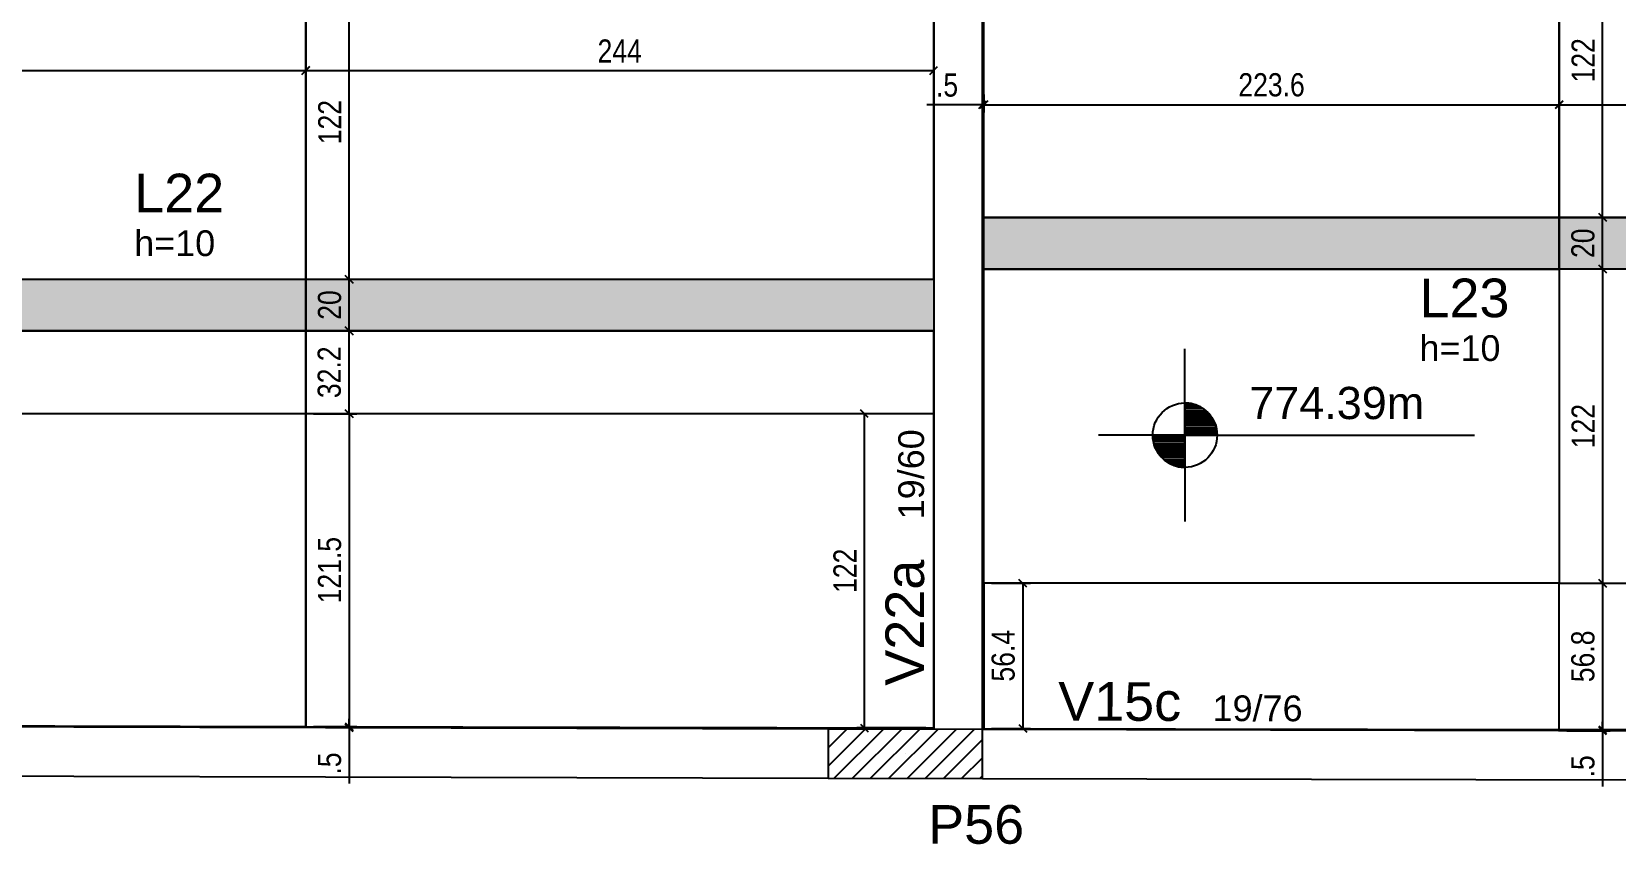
# Model space of a CAD drawing. Header units: millimetres. Extents: x 2332 to 8660, y 363 to 3984.
# Drawn here: x 5280 to 5896, y 1834 to 2149 of the extents above; entities that cross this region are included whole.
import ezdxf

# ---------------------------------------------------------------- set-up
doc = ezdxf.new("R2010")
doc.units = ezdxf.units.MM
for name, color, linetype in [('1', 1, 'Continuous'), ('8', 8, 'Continuous'), ('COTA', 241, 'Continuous'), ('ES-VIGA', 3, 'Continuous'), ('L-D', 2, 'Continuous'), ('L-N', 4, 'Continuous'), ('Painéis', 200, 'Continuous'), ('PIL-N', 4, 'Continuous'), ('Pilares', 5, 'Continuous'), ('VIG-D', 2, 'Continuous'), ('VIG-N', 4, 'Continuous')]:
    doc.layers.add(name, color=color, linetype=linetype)
doc.layers.add('Hachura', color=251, linetype='Continuous', lineweight=9)
doc.styles.add('COTA TECNICA-50', font='techl___.ttf', dxfattribs={"height": 9})
doc.styles.get("Standard").update_dxf_attribs({"font": 'arial.ttf'})
doc.dimstyles.new('COTA PAINEL-50', dxfattribs={"dimtxt": 9, "dimasz": 3, "dimexe": 3, "dimexo": 3, "dimgap": 3, "dimtad": 1, "dimdec": 1, "dimzin": 12, "dimdsep": 46, "dimtxsty": 'COTA TECNICA-50', "dimblk1": 'OBLIQUE', "dimblk2": 'OBLIQUE', "dimsah": 1, "dimcen": 0.9, "dimclrd": 4, "dimclre": 4, "dimclrt": 240, "dimadec": 1, "dimazin": 3, "dimtfac": 1, "dimtdec": 1, "dimtmove": 0, "dimatfit": 3, "dimfxl": 1, "dimtolj": 1, "dimtzin": 12, "dimarcsym": 0})

# ---------------------------------------------------------------- blocks, each defined once
blk = doc.blocks.new('_Oblique')
at = {"color": 0, "linetype": 'ByBlock', "lineweight": -2}
blk.add_line((-0.5, -0.5), (0.5, 0.5), dxfattribs=at)
blk = doc.blocks.new('*D45')
at = {"layer": 'COTA', "color": 4, "lineweight": -2, "transparency": 16777216}
for p, q in [((5142.75, 2138.25), (5142.75, 2131.27)), ((5386.75, 2138.25), (5386.75, 2131.27)), ((5142.75, 2134.27), (5386.75, 2134.27))]:
    blk.add_line(p, q, dxfattribs=at)
at = {"layer": 'Defpoints', "color": 0, "transparency": 16777216}
for p in [(5142.75, 2141.25), (5386.75, 2141.25), (5386.75, 2134.27)]:
    blk.add_point(p, dxfattribs=at)
at = {"layer": 'COTA', "color": 4, "lineweight": -2, "transparency": 16777216, "xscale": 3, "yscale": 3, "zscale": 3, "rotation": 180}
blk.add_blockref('_Oblique', (5142.75, 2134.27), dxfattribs=at)
at = {"layer": 'COTA', "color": 4, "lineweight": -2, "transparency": 16777216, "xscale": 3, "yscale": 3, "zscale": 3}
blk.add_blockref('_Oblique', (5386.75, 2134.27), dxfattribs=at)
at = {"layer": 'COTA', "color": 240, "transparency": 16777216, "insert": (5264.75, 2141.83), "char_height": 9, "attachment_point": 5, "style": 'COTA TECNICA-50'}
blk.add_mtext('\\A1;244', dxfattribs=at)
blk = doc.blocks.new('*D46')
at = {"layer": 'COTA', "color": 4, "lineweight": -2, "transparency": 16777216}
for p, q in [((5386.69, 2138.25), (5386.69, 2131.27)), ((5630.69, 2138.25), (5630.69, 2131.27)), ((5386.69, 2134.27), (5630.69, 2134.27))]:
    blk.add_line(p, q, dxfattribs=at)
at = {"layer": 'Defpoints', "color": 0, "transparency": 16777216}
for p in [(5386.69, 2141.25), (5630.69, 2141.25), (5630.69, 2134.27)]:
    blk.add_point(p, dxfattribs=at)
at = {"layer": 'COTA', "color": 4, "lineweight": -2, "transparency": 16777216, "xscale": 3, "yscale": 3, "zscale": 3, "rotation": 180}
blk.add_blockref('_Oblique', (5386.69, 2134.27), dxfattribs=at)
at = {"layer": 'COTA', "color": 4, "lineweight": -2, "transparency": 16777216, "xscale": 3, "yscale": 3, "zscale": 3}
blk.add_blockref('_Oblique', (5630.69, 2134.27), dxfattribs=at)
at = {"layer": 'COTA', "color": 240, "transparency": 16777216, "insert": (5508.69, 2141.83), "char_height": 9, "attachment_point": 5, "style": 'COTA TECNICA-50'}
blk.add_mtext('\\A1;244', dxfattribs=at)
blk = doc.blocks.new('*D135')
at = {"layer": 'COTA', "color": 4, "lineweight": -2, "transparency": 16777216}
for p, q in [((5627.69, 2001), (5600.78, 2001)), ((5603.78, 1879), (5603.78, 2001)), ((5627.69, 1879), (5600.78, 1879))]:
    blk.add_line(p, q, dxfattribs=at)
at = {"layer": 'Defpoints', "color": 0, "transparency": 16777216}
for p in [(5603.78, 2001), (5630.69, 2001), (5630.69, 1879)]:
    blk.add_point(p, dxfattribs=at)
at = {"layer": 'COTA', "color": 4, "lineweight": -2, "transparency": 16777216, "xscale": 3, "yscale": 3, "zscale": 3}
for p, rotation in [((5603.78, 2001), 90), ((5603.78, 1879), 270)]:
    blk.add_blockref('_Oblique', p, dxfattribs=dict(at, rotation=rotation))
at = {"layer": 'COTA', "color": 240, "transparency": 16777216, "insert": (5596.23, 1940), "char_height": 9, "attachment_point": 5, "rotation": 90, "style": 'COTA TECNICA-50'}
blk.add_mtext('\\A1;122', dxfattribs=at)
blk = doc.blocks.new('*D47')
at = {"layer": 'COTA', "color": 4, "lineweight": -2, "transparency": 16777216}
blk.add_line((5403.59, 2001), (5403.59, 2033.18), dxfattribs=at)
at = {"layer": 'Defpoints', "color": 0, "transparency": 16777216}
for p in [(5403.59, 2033.18), (5403.59, 2033.18), (5403.59, 2001)]:
    blk.add_point(p, dxfattribs=at)
at = {"layer": 'COTA', "color": 4, "lineweight": -2, "transparency": 16777216, "xscale": 3, "yscale": 3, "zscale": 3}
for p, rotation in [((5403.59, 2033.18), 90), ((5403.59, 2001), 270)]:
    blk.add_blockref('_Oblique', p, dxfattribs=dict(at, rotation=rotation))
at = {"layer": 'COTA', "color": 240, "transparency": 16777216, "insert": (5395.89, 2017.09), "char_height": 9, "attachment_point": 5, "rotation": 90, "style": 'COTA TECNICA-50'}
blk.add_mtext('\\A1;32.2', dxfattribs=at)
blk = doc.blocks.new('*D48')
at = {"layer": 'COTA', "color": 4, "lineweight": -2, "transparency": 16777216}
blk.add_line((5403.59, 2033.18), (5403.59, 2053.22), dxfattribs=at)
at = {"layer": 'Defpoints', "color": 0, "transparency": 16777216}
for p in [(5403.59, 2053.22), (5403.59, 2053.22), (5403.59, 2033.18)]:
    blk.add_point(p, dxfattribs=at)
at = {"layer": 'COTA', "color": 4, "lineweight": -2, "transparency": 16777216, "xscale": 3, "yscale": 3, "zscale": 3}
for p, rotation in [((5403.59, 2053.22), 90), ((5403.59, 2033.18), 270)]:
    blk.add_blockref('_Oblique', p, dxfattribs=dict(at, rotation=rotation))
at = {"layer": 'COTA', "color": 240, "transparency": 16777216, "insert": (5396, 2043.2), "char_height": 9, "attachment_point": 5, "rotation": 90, "style": 'COTA TECNICA-50'}
blk.add_mtext('\\A1;20', dxfattribs=at)
blk = doc.blocks.new('*D49')
at = {"layer": 'COTA', "color": 4, "lineweight": -2, "transparency": 16777216}
blk.add_line((5403.59, 2053.22), (5403.59, 2175.22), dxfattribs=at)
at = {"layer": 'Defpoints', "color": 0, "transparency": 16777216}
for p in [(5403.59, 2175.22), (5403.59, 2175.22), (5403.59, 2053.22)]:
    blk.add_point(p, dxfattribs=at)
at = {"layer": 'COTA', "color": 4, "lineweight": -2, "transparency": 16777216, "xscale": 3, "yscale": 3, "zscale": 3}
for p, rotation in [((5403.59, 2175.22), 90), ((5403.59, 2053.22), 270)]:
    blk.add_blockref('_Oblique', p, dxfattribs=dict(at, rotation=rotation))
at = {"layer": 'COTA', "color": 240, "transparency": 16777216, "insert": (5396.04, 2114.22), "char_height": 9, "attachment_point": 5, "rotation": 90, "style": 'COTA TECNICA-50'}
blk.add_mtext('\\A1;122', dxfattribs=at)
blk = doc.blocks.new('*D136')
at = {"layer": 'COTA', "color": 4, "lineweight": -2, "transparency": 16777216}
for p, q in [((5389.69, 2001), (5406.59, 2001)), ((5403.59, 2001), (5403.59, 1879.5)), ((5389.69, 1879.5), (5406.59, 1879.5))]:
    blk.add_line(p, q, dxfattribs=at)
at = {"layer": 'Defpoints', "color": 0, "transparency": 16777216}
for p in [(5386.69, 2001), (5386.69, 1879.5), (5403.59, 1879.5)]:
    blk.add_point(p, dxfattribs=at)
at = {"layer": 'COTA', "color": 4, "lineweight": -2, "transparency": 16777216, "xscale": 3, "yscale": 3, "zscale": 3}
for p, rotation in [((5403.59, 2001), 90), ((5403.59, 1879.5), 270)]:
    blk.add_blockref('_Oblique', p, dxfattribs=dict(at, rotation=rotation))
at = {"layer": 'COTA', "color": 240, "transparency": 16777216, "insert": (5395.99, 1940.25), "char_height": 9, "attachment_point": 5, "rotation": 90, "style": 'COTA TECNICA-50'}
blk.add_mtext('\\A1;121.5', dxfattribs=at)
blk = doc.blocks.new('*D50')
at = {"layer": 'COTA', "color": 4, "lineweight": -2, "transparency": 16777216}
for p, q in [((5400.63, 1879.47), (5400.59, 1879.47)), ((5400.62, 1878.96), (5400.59, 1878.96)), ((5403.59, 1879.47), (5403.59, 1882.47)), ((5403.59, 1879.47), (5403.59, 1878.96)), ((5403.59, 1878.96), (5403.59, 1857.37))]:
    blk.add_line(p, q, dxfattribs=at)
at = {"layer": 'Defpoints', "color": 0, "transparency": 16777216}
for p in [(5403.59, 1878.96), (5403.62, 1878.96), (5403.63, 1879.47)]:
    blk.add_point(p, dxfattribs=at)
at = {"layer": 'COTA', "color": 4, "lineweight": -2, "transparency": 16777216, "xscale": 3, "yscale": 3, "zscale": 3}
for p, rotation in [((5403.59, 1879.47), 270), ((5403.59, 1878.96), 90)]:
    blk.add_blockref('_Oblique', p, dxfattribs=dict(at, rotation=rotation))
at = {"layer": 'COTA', "color": 240, "transparency": 16777216, "insert": (5395.99, 1865.16), "char_height": 9, "attachment_point": 5, "rotation": 90, "style": 'COTA TECNICA-50'}
blk.add_mtext('\\A1;.5', dxfattribs=at)
blk = doc.blocks.new('*D52')
at = {"layer": 'COTA', "color": 4, "lineweight": -2, "transparency": 16777216}
for p, q in [((5650.18, 2124.96), (5650.18, 2117.97)), ((5873.75, 2124.96), (5873.75, 2117.97)), ((5650.18, 2120.97), (5873.75, 2120.97))]:
    blk.add_line(p, q, dxfattribs=at)
at = {"layer": 'Defpoints', "color": 0, "transparency": 16777216}
for p in [(5650.18, 2127.96), (5873.75, 2127.96), (5873.75, 2120.97)]:
    blk.add_point(p, dxfattribs=at)
at = {"layer": 'COTA', "color": 4, "lineweight": -2, "transparency": 16777216, "xscale": 3, "yscale": 3, "zscale": 3, "rotation": 180}
blk.add_blockref('_Oblique', (5650.18, 2120.97), dxfattribs=at)
at = {"layer": 'COTA', "color": 4, "lineweight": -2, "transparency": 16777216, "xscale": 3, "yscale": 3, "zscale": 3}
blk.add_blockref('_Oblique', (5873.75, 2120.97), dxfattribs=at)
at = {"layer": 'COTA', "color": 240, "transparency": 16777216, "insert": (5761.97, 2128.67), "char_height": 9, "attachment_point": 5, "style": 'COTA TECNICA-50'}
blk.add_mtext('\\A1;223.6', dxfattribs=at)
blk = doc.blocks.new('*D53')
at = {"layer": 'COTA', "color": 4, "lineweight": -2, "transparency": 16777216}
for p, q in [((5873.68, 2124.96), (5873.68, 2117.97)), ((6117.68, 2124.96), (6117.68, 2117.97)), ((5873.68, 2120.97), (6117.68, 2120.97))]:
    blk.add_line(p, q, dxfattribs=at)
at = {"layer": 'Defpoints', "color": 0, "transparency": 16777216}
for p in [(5873.68, 2127.96), (6117.68, 2127.96), (6117.68, 2120.97)]:
    blk.add_point(p, dxfattribs=at)
at = {"layer": 'COTA', "color": 4, "lineweight": -2, "transparency": 16777216, "xscale": 3, "yscale": 3, "zscale": 3, "rotation": 180}
blk.add_blockref('_Oblique', (5873.68, 2120.97), dxfattribs=at)
at = {"layer": 'COTA', "color": 4, "lineweight": -2, "transparency": 16777216, "xscale": 3, "yscale": 3, "zscale": 3}
blk.add_blockref('_Oblique', (6117.68, 2120.97), dxfattribs=at)
at = {"layer": 'COTA', "color": 240, "transparency": 16777216, "insert": (5995.68, 2128.54), "char_height": 9, "attachment_point": 5, "style": 'COTA TECNICA-50'}
blk.add_mtext('\\A1;244', dxfattribs=at)
blk = doc.blocks.new('*D54')
at = {"layer": 'COTA', "color": 4, "lineweight": -2, "transparency": 16777216}
blk.add_line((5890.58, 2057.18), (5890.58, 2077.22), dxfattribs=at)
at = {"layer": 'Defpoints', "color": 0, "transparency": 16777216}
for p in [(5890.58, 2077.22), (5890.58, 2077.22), (5890.58, 2057.18)]:
    blk.add_point(p, dxfattribs=at)
at = {"layer": 'COTA', "color": 4, "lineweight": -2, "transparency": 16777216, "xscale": 3, "yscale": 3, "zscale": 3}
for p, rotation in [((5890.58, 2077.22), 90), ((5890.58, 2057.18), 270)]:
    blk.add_blockref('_Oblique', p, dxfattribs=dict(at, rotation=rotation))
at = {"layer": 'COTA', "color": 240, "transparency": 16777216, "insert": (5882.99, 2067.2), "char_height": 9, "attachment_point": 5, "rotation": 90, "style": 'COTA TECNICA-50'}
blk.add_mtext('\\A1;20', dxfattribs=at)
blk = doc.blocks.new('*D55')
at = {"layer": 'COTA', "color": 4, "lineweight": -2, "transparency": 16777216}
blk.add_line((5890.58, 2077.22), (5890.58, 2199.22), dxfattribs=at)
at = {"layer": 'Defpoints', "color": 0, "transparency": 16777216}
for p in [(5890.58, 2199.22), (5890.58, 2199.22), (5890.58, 2077.22)]:
    blk.add_point(p, dxfattribs=at)
at = {"layer": 'COTA', "color": 4, "lineweight": -2, "transparency": 16777216, "xscale": 3, "yscale": 3, "zscale": 3}
for p, rotation in [((5890.58, 2199.22), 90), ((5890.58, 2077.22), 270)]:
    blk.add_blockref('_Oblique', p, dxfattribs=dict(at, rotation=rotation))
at = {"layer": 'COTA', "color": 240, "transparency": 16777216, "insert": (5883.03, 2138.22), "char_height": 9, "attachment_point": 5, "rotation": 90, "style": 'COTA TECNICA-50'}
blk.add_mtext('\\A1;122', dxfattribs=at)
blk = doc.blocks.new('*D142')
at = {"layer": 'COTA', "color": 4, "lineweight": -2, "transparency": 16777216}
blk.add_line((5890.58, 2057.18), (5890.58, 1935.18), dxfattribs=at)
at = {"layer": 'Defpoints', "color": 0, "transparency": 16777216}
for p in [(5890.58, 2057.18), (5890.58, 1935.18), (5890.58, 1935.18)]:
    blk.add_point(p, dxfattribs=at)
at = {"layer": 'COTA', "color": 4, "lineweight": -2, "transparency": 16777216, "xscale": 3, "yscale": 3, "zscale": 3}
for p, rotation in [((5890.58, 2057.18), 90), ((5890.58, 1935.18), 270)]:
    blk.add_blockref('_Oblique', p, dxfattribs=dict(at, rotation=rotation))
at = {"layer": 'COTA', "color": 240, "transparency": 16777216, "insert": (5883.03, 1996.18), "char_height": 9, "attachment_point": 5, "rotation": 90, "style": 'COTA TECNICA-50'}
blk.add_mtext('\\A1;122', dxfattribs=at)
blk = doc.blocks.new('*D143')
at = {"layer": 'COTA', "color": 4, "lineweight": -2, "transparency": 16777216}
for p, q in [((5876.68, 1935.18), (5893.58, 1935.18)), ((5890.58, 1935.18), (5890.58, 1878.35)), ((5876.67, 1878.35), (5893.58, 1878.35))]:
    blk.add_line(p, q, dxfattribs=at)
at = {"layer": 'Defpoints', "color": 0, "transparency": 16777216}
for p in [(5873.68, 1935.18), (5873.67, 1878.35), (5890.58, 1878.35)]:
    blk.add_point(p, dxfattribs=at)
at = {"layer": 'COTA', "color": 4, "lineweight": -2, "transparency": 16777216, "xscale": 3, "yscale": 3, "zscale": 3}
for p, rotation in [((5890.58, 1935.18), 90), ((5890.58, 1878.35), 270)]:
    blk.add_blockref('_Oblique', p, dxfattribs=dict(at, rotation=rotation))
at = {"layer": 'COTA', "color": 240, "transparency": 16777216, "insert": (5882.97, 1906.77), "char_height": 9, "attachment_point": 5, "rotation": 90, "style": 'COTA TECNICA-50'}
blk.add_mtext('\\A1;56.8', dxfattribs=at)
blk = doc.blocks.new('*D56')
at = {"layer": 'COTA', "color": 4, "lineweight": -2, "transparency": 16777216}
for p, q in [((5876.67, 1878.35), (5893.58, 1878.35)), ((5890.58, 1878.35), (5890.58, 1881.35)), ((5890.58, 1878.35), (5890.58, 1877.85)), ((5876.67, 1877.85), (5893.58, 1877.85)), ((5890.58, 1877.85), (5890.58, 1856.26))]:
    blk.add_line(p, q, dxfattribs=at)
at = {"layer": 'Defpoints', "color": 0, "transparency": 16777216}
for p in [(5873.67, 1878.35), (5873.67, 1877.85), (5890.58, 1877.85)]:
    blk.add_point(p, dxfattribs=at)
at = {"layer": 'COTA', "color": 4, "lineweight": -2, "transparency": 16777216, "xscale": 3, "yscale": 3, "zscale": 3}
for p, rotation in [((5890.58, 1878.35), 270), ((5890.58, 1877.85), 90)]:
    blk.add_blockref('_Oblique', p, dxfattribs=dict(at, rotation=rotation))
at = {"layer": 'COTA', "color": 240, "transparency": 16777216, "insert": (5882.99, 1864.06), "char_height": 9, "attachment_point": 5, "rotation": 90, "style": 'COTA TECNICA-50'}
blk.add_mtext('\\A1;.5', dxfattribs=at)
blk = doc.blocks.new('*D144')
at = {"layer": 'COTA', "color": 4, "lineweight": -2, "transparency": 16777216}
for p, q in [((5653.19, 1935.18), (5668.32, 1935.18)), ((5665.32, 1935.18), (5665.32, 1878.82)), ((5653.19, 1878.82), (5668.32, 1878.82))]:
    blk.add_line(p, q, dxfattribs=at)
at = {"layer": 'Defpoints', "color": 0, "transparency": 16777216}
for p in [(5650.19, 1935.18), (5650.19, 1878.82), (5665.32, 1878.82)]:
    blk.add_point(p, dxfattribs=at)
at = {"layer": 'COTA', "color": 4, "lineweight": -2, "transparency": 16777216, "xscale": 3, "yscale": 3, "zscale": 3}
for p, rotation in [((5665.32, 1935.18), 90), ((5665.32, 1878.82), 270)]:
    blk.add_blockref('_Oblique', p, dxfattribs=dict(at, rotation=rotation))
at = {"layer": 'COTA', "color": 240, "transparency": 16777216, "insert": (5657.72, 1907), "char_height": 9, "attachment_point": 5, "rotation": 90, "style": 'COTA TECNICA-50'}
blk.add_mtext('\\A1;56.4', dxfattribs=at)
blk = doc.blocks.new('*D57')
at = {"layer": 'COTA', "color": 4, "lineweight": -2, "transparency": 16777216}
for p, q in [((5649.68, 2120.97), (5628.09, 2120.97)), ((5650.18, 2120.97), (5649.68, 2120.97)), ((5650.18, 2120.97), (5653.18, 2120.97))]:
    blk.add_line(p, q, dxfattribs=at)
at = {"layer": 'Defpoints', "color": 0, "transparency": 16777216}
for p in [(5649.68, 2120.97), (5649.68, 2120.97), (5650.18, 2120.97)]:
    blk.add_point(p, dxfattribs=at)
at = {"layer": 'COTA', "color": 4, "lineweight": -2, "transparency": 16777216, "xscale": 3, "yscale": 3, "zscale": 3}
blk.add_blockref('_Oblique', (5649.68, 2120.97), dxfattribs=at)
at = {"layer": 'COTA', "color": 4, "lineweight": -2, "transparency": 16777216, "xscale": 3, "yscale": 3, "zscale": 3, "rotation": 180}
blk.add_blockref('_Oblique', (5650.18, 2120.97), dxfattribs=at)
at = {"layer": 'COTA', "color": 240, "transparency": 16777216, "insert": (5635.89, 2128.57), "char_height": 9, "attachment_point": 5, "style": 'COTA TECNICA-50'}
blk.add_mtext('\\A1;.5', dxfattribs=at)

msp = doc.modelspace()

# ---------------------------------------------------------------- hatches: boundary and pattern name
at = {"layer": 'Hachura', "linetype": 'ByBlock'}
h = msp.add_hatch(color=256, dxfattribs=at)
h.dxf.hatch_style = 1
h.paths.add_polyline_path([(5873.75, 2077.22), (5873.75, 2057.18), (5649.68, 2057.18), (5649.68, 2077.22)])
h = msp.add_hatch(color=256, dxfattribs=at)
h.dxf.hatch_style = 1
h.paths.add_polyline_path([(6117.68, 2077.22), (6117.68, 2057.18), (5873.68, 2057.18), (5873.68, 2077.22)])
h = msp.add_hatch(color=256, dxfattribs=at)
h.dxf.hatch_style = 1
h.paths.add_polyline_path([(5386.75, 2053.22), (5386.75, 2033.18), (5142.75, 2033.18), (5142.75, 2053.22)])
h = msp.add_hatch(color=256, dxfattribs=at)
h.dxf.hatch_style = 1
h.paths.add_polyline_path([(5630.69, 2053.22), (5630.69, 2033.18), (5386.69, 2033.18), (5386.69, 2053.22)])

# ---------------------------------------------------------------- linework, layer by layer
at = {"layer": '1', "linetype": 'Continuous'}
for p, q in [((5630.69, 2130.22), (5630.69, 2130.22)), ((5630.69, 2122.72), (5630.69, 2066.76)), ((5649.68, 2119.05), (5649.68, 2119.05)), ((5649.68, 2104.05), (5649.68, 2104.05)), ((5728.32, 1992.66), (5728.32, 2026.22)), ((5728.32, 2005.16), (5728.32, 1980.16)), ((5728.32, 2004.55), (5732.15, 2004.55)), ((5728.32, 2003.76), (5734.05, 2003.76)), ((5728.32, 2002.97), (5735.38, 2002.97)), ((5728.32, 2002.17), (5736.43, 2002.17)), ((5728.32, 2001.38), (5737.27, 2001.38)), ((5728.32, 2000.59), (5737.97, 2000.59)), ((5728.32, 1999.79), (5738.58, 1999.79)), ((5728.32, 1999), (5739.09, 1999)), ((5728.32, 1998.21), (5739.52, 1998.21)), ((5728.32, 1997.42), (5739.88, 1997.42)), ((5728.32, 1996.62), (5740.17, 1996.62)), ((5728.32, 1995.83), (5740.41, 1995.83)), ((5728.32, 1995.04), (5740.59, 1995.04)), ((5728.32, 1992.66), (5694.76, 1992.66)), ((5715.82, 1992.66), (5740.82, 1992.66)), ((5728.32, 1991.87), (5715.82, 1991.87)), ((5728.32, 1991.07), (5715.92, 1991.07)), ((5728.32, 1990.28), (5716.05, 1990.28)), ((5728.32, 1989.49), (5716.23, 1989.49)), ((5728.32, 1988.69), (5716.46, 1988.69)), ((5728.32, 1994.24), (5740.72, 1994.24)), ((5728.32, 1993.45), (5740.79, 1993.45)), ((5728.32, 1992.66), (5840.82, 1992.66)), ((5728.32, 1992.66), (5728.32, 1959.1)), ((5728.32, 1987.9), (5716.76, 1987.9)), ((5728.32, 1987.11), (5717.12, 1987.11)), ((5728.32, 1986.32), (5717.55, 1986.32)), ((5728.32, 1985.52), (5718.06, 1985.52)), ((5728.32, 1984.73), (5718.65, 1984.73)), ((5728.32, 1983.94), (5719.36, 1983.94)), ((5728.32, 1983.14), (5720.21, 1983.14)), ((5728.32, 1982.35), (5721.25, 1982.35)), ((5728.32, 1981.56), (5722.57, 1981.56)), ((5728.32, 1980.77), (5724.47, 1980.77)), ((5589.69, 1878.27), (5589.89, 1878.47)), ((5630.69, 1878.37), (5630.69, 1878.37)), ((5589.65, 1859.51), (5589.65, 1859.51)), ((5589.65, 1859.51), (5589.65, 1859.51)), ((5649.65, 1859.37), (5649.65, 1859.37)), ((5649.65, 1859.37), (5649.65, 1859.37))]:
    msp.add_line(p, q, dxfattribs=at)
for points in [[(5728.32, 2005.16), (5728.32, 1992.66), (5740.82, 1992.66), (5740.81, 1993.11), (5740.76, 1993.9), (5740.65, 1994.69), (5740.49, 1995.51), (5740.29, 1996.25), (5740.01, 1997.07), (5739.68, 1997.88), (5739.3, 1998.63), (5738.82, 1999.43), (5738.25, 2000.25), (5737.55, 2001.09), (5736.96, 2001.7), (5736.16, 2002.39), (5735.62, 2002.8), (5735.04, 2003.2), (5734.33, 2003.62), (5733.63, 2003.98), (5732.54, 2004.42), (5731.55, 2004.73), (5730.76, 2004.92), (5729.8, 2005.07), (5729.02, 2005.14), (5728.32, 2005.16)], [(5728.32, 1980.16), (5728.32, 1992.66), (5715.82, 1992.66), (5715.83, 1992.2), (5715.88, 1991.42), (5715.98, 1990.63), (5716.15, 1989.8), (5716.35, 1989.07), (5716.62, 1988.25), (5716.96, 1987.44), (5717.34, 1986.69), (5717.81, 1985.89), (5718.39, 1985.07), (5719.09, 1984.23), (5719.68, 1983.62), (5720.47, 1982.93), (5721.01, 1982.51), (5721.6, 1982.12), (5722.31, 1981.7), (5723.01, 1981.34), (5724.09, 1980.89), (5725.08, 1980.59), (5725.87, 1980.4), (5726.84, 1980.25), (5727.62, 1980.18), (5728.32, 1980.16)]]:
    msp.add_lwpolyline(points, dxfattribs=at)
msp.add_circle((5728.32, 1992.66), 12.5, dxfattribs=at)
at = {"layer": '8', "linetype": 'Continuous'}
for p, q in [((5589.66, 1864.13), (5604.03, 1878.44)), ((5589.67, 1871.2), (5596.96, 1878.45)), ((5592.06, 1859.47), (5611.1, 1878.42)), ((5599.13, 1859.45), (5618.17, 1878.4)), ((5606.2, 1859.43), (5625.24, 1878.39)), ((5613.27, 1859.42), (5632.32, 1878.37)), ((5620.34, 1859.4), (5639.39, 1878.35)), ((5627.41, 1859.38), (5646.46, 1878.34)), ((5634.48, 1859.36), (5649.68, 1874.49)), ((5619.67, 1868.9), (5619.67, 1868.9)), ((5641.55, 1859.35), (5649.66, 1867.42)), ((5648.63, 1859.33), (5649.65, 1860.35))]:
    msp.add_line(p, q, dxfattribs=at)
at = {"layer": 'ES-VIGA'}
for points in [[(5630.69, 2175.22), (5630.69, 1878.37)], [(5649.68, 1878.5), (5649.68, 2175.22)], [(5589.69, 1878.46), (5101.19, 1879.77)], [(6097.08, 1877.39), (5649.69, 1878.32)], [(5101.15, 1860.77), (5589.65, 1859.46)], [(5649.65, 1859.32), (6097.04, 1858.39)]]:
    msp.add_lwpolyline(points, dxfattribs=at)
at = {"layer": 'Painéis'}
for points in [[(5873.68, 2077.22), (5650.18, 2077.22), (5650.18, 2175.22), (5656.68, 2175.22), (5656.68, 2199.22), (5873.68, 2199.22), (5873.68, 2077.22)], [(5873.68, 2077.22), (5873.68, 2199.22), (6114.18, 2199.22), (6114.18, 2150.22), (6117.68, 2150.22), (6117.66, 2077.22), (5873.68, 2077.22)]]:
    msp.add_lwpolyline(points, dxfattribs=at)
for points in [[(5386.75, 2053.22), (5386.75, 2175.22), (5142.75, 2175.22), (5142.75, 2053.22)], [(5630.69, 2053.22), (5630.69, 2175.22), (5386.69, 2175.22), (5386.69, 2053.22)], [(5873.75, 2077.22), (5873.75, 2057.18), (5650.18, 2057.18), (5650.18, 2077.22)], [(6117.68, 2077.22), (6117.68, 2057.18), (5873.68, 2057.18), (5873.68, 2077.22)], [(5873.68, 1935.18), (5650.18, 1935.18), (5650.18, 2057.18), (5873.68, 2057.18)], [(6117.68, 1935.18), (6117.68, 2057.18), (5873.68, 2057.18), (5873.68, 1935.18)], [(5386.75, 2053.22), (5386.75, 2033.18), (5142.75, 2033.18), (5142.75, 2053.22)], [(5630.69, 2053.22), (5630.69, 2033.18), (5386.69, 2033.18), (5386.69, 2053.22)], [(5142.75, 2033.18), (5386.69, 2033.18), (5386.69, 2000.97), (5142.75, 2000.97)], [(5386.69, 2033.18), (5630.62, 2033.18), (5630.62, 2001), (5386.69, 2001)], [(5630.69, 1879), (5630.69, 2001), (5386.69, 2001), (5386.69, 1879.5)], [(5386.69, 1879.5), (5386.75, 2000.97), (5142.75, 2000.97), (5142.75, 1880.16)], [(5650.19, 1878.82), (5873.68, 1878.35), (5873.68, 1935.18), (5650.19, 1935.18)], [(5873.68, 1935.18), (6117.68, 1935.18), (6117.54, 1877.84), (5873.67, 1878.35)]]:
    msp.add_lwpolyline(points, close=True, dxfattribs=at)
at = {"layer": 'Pilares'}
msp.add_lwpolyline([(5589.65, 1859.47), (5649.65, 1859.33), (5649.69, 1878.33), (5589.69, 1878.47), (5589.65, 1859.47)], dxfattribs=at)

# ---------------------------------------------------------------- texts
at = {"layer": '1', "linetype": 'Continuous'}
msp.add_text('774.39m', height=12.5, dxfattribs=at).set_placement((5753.32, 1998.91))
at = {"layer": 'L-D', "linetype": 'Continuous'}
for p in [(5320.06, 2062.2), (5819.44, 2021.47)]:
    msp.add_text('h=10', height=10, dxfattribs=at).set_placement(p)
at = {"layer": 'L-N', "linetype": 'Continuous'}
for s, p in [('L22', (5320.06, 2079.2)), ('L23', (5819.44, 2038.47))]:
    msp.add_text(s, height=15, dxfattribs=at).set_placement(p)
at = {"layer": 'PIL-N', "linetype": 'Continuous'}
msp.add_text('P56', height=15, dxfattribs=at).set_placement((5628.56, 1834))
at = {"layer": 'VIG-D', "linetype": 'Continuous'}
for s, rotation, p in [('19/60', 90, (5626.94, 1959.99)), ('19/76', 359.87, (5739.05, 1881.64))]:
    msp.add_text(s, height=10, rotation=rotation, dxfattribs=at).set_placement(p)
at = {"layer": 'VIG-N', "linetype": 'Continuous'}
for s, rotation, p in [('V22a', 90, (5626.94, 1895.37)), ('V15c', 359.87, (5679.06, 1881.81))]:
    msp.add_text(s, height=15, rotation=rotation, dxfattribs=at).set_placement(p)

# ---------------------------------------------------------------- dimensions: what is measured, and where the dimension line sits
at = {"layer": 'COTA'}
for base, p1, p2, picture, middle in [((5890.58, 2199.22), (5890.58, 2077.22), (5890.58, 2199.22), '*D55', (5883.03, 2138.22)), ((5403.59, 2175.22), (5403.59, 2053.22), (5403.59, 2175.22), '*D49', (5396.04, 2114.22)), ((5890.58, 2077.22), (5890.58, 2057.18), (5890.58, 2077.22), '*D54', (5882.99, 2067.2)), ((5890.58, 1935.18), (5890.58, 2057.18), (5890.58, 1935.18), '*D142', (5883.03, 1996.18)), ((5403.59, 2053.22), (5403.59, 2033.18), (5403.59, 2053.22), '*D48', (5396, 2043.2)), ((5403.59, 2033.18), (5403.59, 2001), (5403.59, 2033.18), '*D47', (5395.89, 2017.09)), ((5403.59, 1879.5), (5386.69, 2001), (5386.69, 1879.5), '*D136', (5395.99, 1940.25)), ((5603.78, 2001), (5630.69, 1879), (5630.69, 2001), '*D135', (5596.23, 1940)), ((5665.32, 1878.82), (5650.19, 1935.18), (5650.19, 1878.82), '*D144', (5657.72, 1907)), ((5890.58, 1878.35), (5873.68, 1935.18), (5873.67, 1878.35), '*D143', (5882.97, 1906.77)), ((5403.59, 1878.96), (5403.63, 1879.47), (5403.62, 1878.96), '*D50', (5395.99, 1865.16)), ((5890.58, 1877.85), (5873.67, 1878.35), (5873.67, 1877.85), '*D56', (5882.99, 1864.06))]:
    dim = msp.add_linear_dim(base=base, p1=p1, p2=p2, angle=90, dimstyle='COTA PAINEL-50', dxfattribs=at)
    dim.commit()
    dim.dimension.update_dxf_attribs({"geometry": picture, "text_midpoint": middle})
for base, p1, p2, picture, middle in [((5386.75, 2134.27), (5142.75, 2141.25), (5386.75, 2141.25), '*D45', (5264.75, 2141.83)), ((5630.69, 2134.27), (5386.69, 2141.25), (5630.69, 2141.25), '*D46', (5508.69, 2141.83)), ((5649.68, 2120.97), (5650.18, 2120.97), (5649.68, 2120.97), '*D57', (5635.89, 2128.57)), ((5873.75, 2120.97), (5650.18, 2127.96), (5873.75, 2127.96), '*D52', (5761.97, 2128.67)), ((6117.68, 2120.97), (5873.68, 2127.96), (6117.68, 2127.96), '*D53', (5995.68, 2128.54))]:
    dim = msp.add_linear_dim(base=base, p1=p1, p2=p2, dimstyle='COTA PAINEL-50', dxfattribs=at)
    dim.commit()
    dim.dimension.update_dxf_attribs({"geometry": picture, "text_midpoint": middle})

doc.saveas('drawing.dxf')
